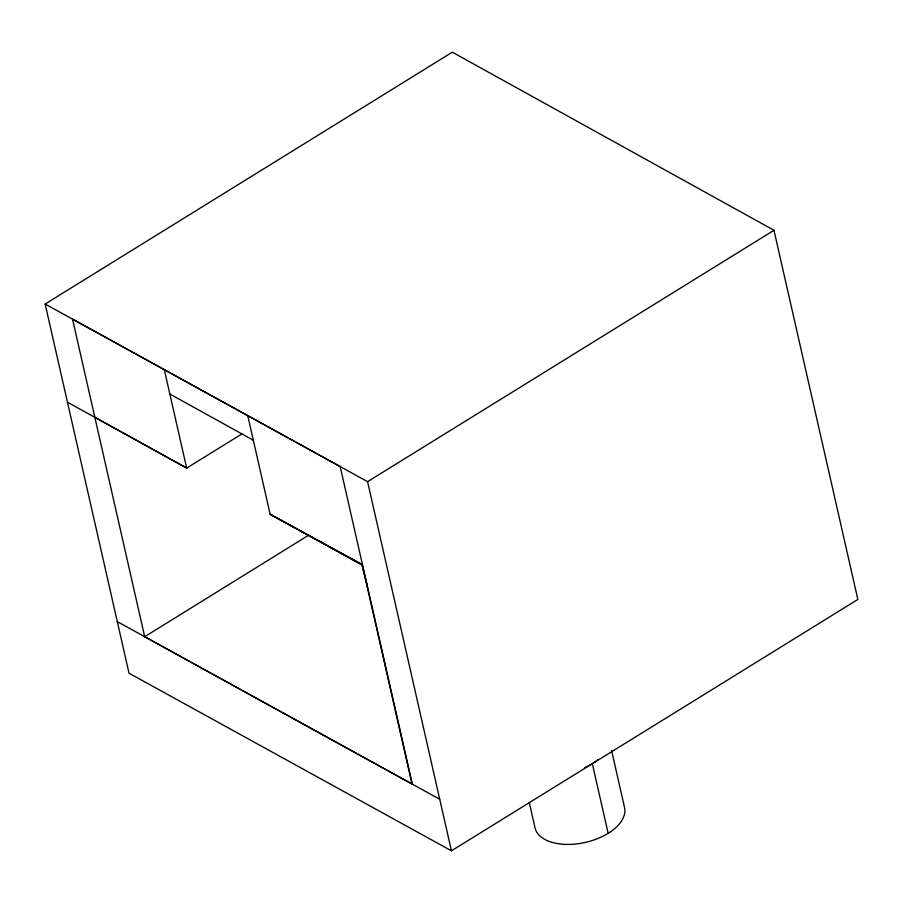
<?xml version="1.0" encoding="UTF-8"?>
<svg xmlns="http://www.w3.org/2000/svg" width="903" height="903" viewBox="0 0 903 903"><rect width="100%" height="100%" fill="white"/><g stroke="black" fill="none" stroke-linecap="round" stroke-linejoin="round"><path stroke-width="1.35" d="M144.694 636.717L412.344 784.165L340.183 466.569L72.533 319.12L144.694 636.717L308.668 535.174M367.476 586.702L361.979 565.075L270.155 514.281L362.498 564.759L270.155 514.281L247.851 416.091M45.15 304.029L452.313 52.182L773.984 230.288L857.85 599.445L451.444 850.818L129.016 673.186L45.15 304.029L367.577 481.66L451.444 850.818M67.454 402.207L186.673 468.093L241.925 433.925M367.577 481.66L773.984 230.288M117.311 621.625L439.727 799.257M169.854 394.047L253.325 440.224M94.849 417.299L186.763 468.047M611.636 750.686L624.357 806.684A45.918 25.408 -12.8 0 1 586.815 842.081A45.918 25.408 -12.8 0 1 535.197 828.582L529.293 802.632M592.334 763.678L608.159 833.334M362.238 564.917L412.084 784.323M164.369 369.914L186.673 468.093M597.673 759.92A45.918 25.408 -12.8 0 1 584.93 767.606"/></g></svg>
